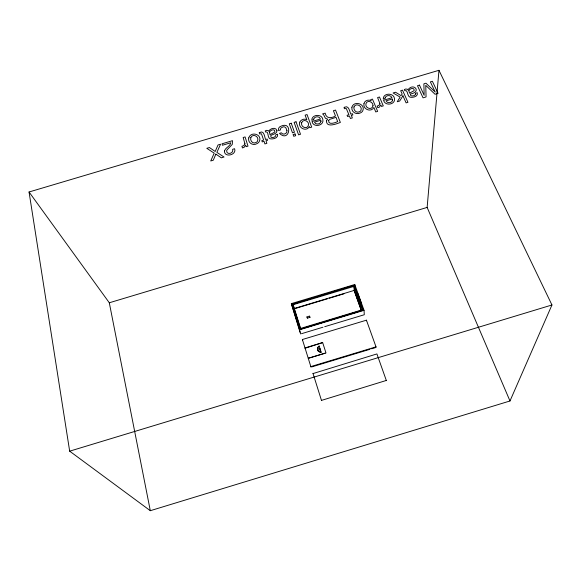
<?xml version="1.0" encoding="UTF-8"?>
<svg xmlns="http://www.w3.org/2000/svg" width="581" height="581" viewBox="0 0 581 581"><rect width="100%" height="100%" fill="white"/><g stroke="black" fill="none" stroke-linecap="round" stroke-linejoin="round"><path stroke-width="0.87" d="M386.394 380.678L376.916 353.931L313.021 373.561M509.987 400.977L427.144 207.424L438.967 70.301L29.05 191.991L69.669 451.168L150.305 510.699L509.987 400.977L551.95 304.981L438.967 70.301M321.453 400.403L386.394 380.432M294.073 308.54L354.199 290.42L361.317 310.319M327.619 298.743L294.146 308.831L293.136 304.713L353.88 286.411L362.261 309.811L300.609 328.425L293.136 304.713M329.333 298.227L343.923 293.826M356.531 295.983L356.349 293.543L359.784 303.137L359.951 305.533L356.531 295.983L357.86 295.584M306.95 317.088L309.55 315.999L310 317.487M307.334 318.286L309.942 317.197M363.14 309.92L300.123 329.245L363.161 310.218L354.308 285.307L292.279 304.313L354.308 285.307M300.588 333.973L299.571 329.783L364.04 310.319L354.759 284.516L291.35 303.623L300.05 332.245M301.452 333.712L322.971 327.212M324.692 326.696L364.294 314.735L364.04 310.319M302.527 340.132L302.381 339.529L366.437 320.175L376.009 346.857L376.03 347.453L371.695 348.767M311.009 367.148L305.018 347.925L322.658 342.587L325.985 352.936L308.25 358.303L325.142 353.19M305.09 348.244L322.658 342.587M318.018 350.822L317.938 350.445L320.371 349.711L320.443 350.089M310.871 366.582L376.009 346.857M311.874 366.88L369.959 349.29M69.669 451.168L551.95 304.981M29.05 191.991L109.301 302.774L427.144 207.424M317.938 350.445L318.018 350.604A3.559 3.29 -10.1 0 0 321.14 352.101L321.162 352.202A3.559 3.29 -10.1 0 1 318.039 350.713L317.495 348.978A3.559 3.29 -10.1 0 1 319.18 346.044L321.162 352.202M357.685 293.144L361.128 302.73L361.237 304.328M354.33 285.62L363.161 310.218M361.338 310.617L354.228 290.725L353.88 286.411M306.884 316.798L307.276 318.003M294.335 309.382L300.421 328.708M292.207 304.016L300.123 329.245M291.35 303.623L299.571 329.783M302.381 339.529L305.018 347.925M312.963 373.307L321.395 400.171M317.596 349.508L317.516 349.137L319.942 348.404L320.015 348.774M319.216 348.622L319.289 348.999M319.18 346.044L319.201 346.153A3.559 3.29 -10.1 0 0 317.516 349.087M109.301 302.774L150.305 510.699M354.759 284.516L354.882 286.063M366.437 320.175L366.473 320.806M276.977 130.74C276.977 133.891 272.743 134.218 270.731 135.547L270.971 137.203C272.656 138.031 276.207 137.16 275.801 134.77L277.602 134.24C278.575 138.104 272.845 139.527 270.012 138.757C267.137 137.791 268.988 130.667 265.59 132.04L265.212 130.907L266.483 130.362L268.11 130.493L268.72 131.233C270.071 128.278 276.098 126.68 276.977 130.74M286.934 130.594C287.682 133.659 282.853 135.547 281.357 132.809L279.483 133.369C290.05 143.413 293.26 119.083 279.759 126.861A4.103 3.29 -11.8 0 0 278.531 128.815L278.51 130.543L280.383 129.991L280.797 128.111L283.23 126.811A2.462 1.975 -11.7 0 1 285.097 127.224L286.005 128.103L286.934 130.594M353.952 106.933C353.19 110.165 356.596 113.585 359.697 111.646A2.745 2.186 -6.5 0 0 361.033 110.143C362.58 105.778 355.754 102.576 353.952 106.933M224.455 151.024C224.157 158.01 237.077 155.018 234.579 148.721L232.618 149.31C233.918 152.418 229.342 154.72 227.156 152.709L226.619 150.857L227.04 149.891L232.277 144.379L232.502 140.675L222.007 143.79L222.443 145.25L230.802 142.766C230.214 146.463 225.355 147.451 224.455 151.024M363.953 103.701C362.711 109.373 371.23 112.656 373.888 107.47L375.769 111.937L377.643 111.385L372.457 99.097L370.693 99.62L371.172 100.753C368.601 99.191 364.483 100.578 363.953 103.701M385.167 97.826L385.116 98.465L383.235 99.017C383.017 92.887 393.671 92.452 394.47 98.509C395.719 104.783 384.825 106.381 383.583 100.244L391.928 97.761C390.919 94.732 386.067 94.892 385.167 97.826M351.897 107.253C350.968 111.988 356.589 115.249 360.525 112.859A4.96 3.936 -6.5 0 0 362.769 110.782C365.87 103.767 353.749 100.288 351.897 107.253M301.655 122.794C300.406 127.116 307.436 129.933 308.453 125.14C309.433 120.899 302.933 118.466 301.655 122.794M408.85 90.672L409.518 93.163L413.81 90.861L414.246 90.164L413.723 88.835C412.016 87.876 409.627 88.987 408.85 90.672M250.818 137.581C249.786 140.74 252.989 144.451 256.156 142.432A2.738 2.208 -13.9 0 0 257.572 140.9C259.489 136.47 252.713 133.136 250.818 137.581M372.995 105.72C372.319 110.535 364.962 108.422 365.885 103.876C366.778 99.547 373.445 101.624 372.995 105.72M313.733 119.054L313.653 119.701L311.765 120.26C311.663 114.174 322.339 113.52 322.898 119.78C323.966 125.99 313.101 127.856 312.048 121.502L320.421 119.018C319.521 115.851 314.662 116.171 313.733 119.054M326.486 120.768C326.152 128.321 336.98 123.644 340.364 122.424L335.535 110.063L333.414 110.695L335.469 115.968C331.272 118.502 326.137 118.756 325.157 113.142L322.564 113.912L323.639 114.74L325.404 118.263L327.684 119.149L326.486 120.768M248.77 137.893C247.433 142.57 252.909 146.172 256.882 143.681A4.938 3.98 -13.9 0 0 259.235 141.561C262.91 134.458 250.781 130.798 248.77 137.893M269.548 132.069L269.976 134.639L274.392 132.294L274.878 131.575L274.486 130.209C272.765 129.178 270.405 130.434 269.548 132.069M415.589 93.904C415.241 95.836 412.328 96.308 410.774 95.64L410.375 94.042C422.162 91.907 413.367 82.124 407.927 89.873L407.23 89.162L405.56 89.046L404.311 89.583L404.804 90.672C408.167 89.314 406.969 96.323 409.939 97.158C412.655 97.906 418.632 96.54 417.267 92.72L415.48 93.251L415.589 93.904M299.861 122.025C297.472 127.907 306.615 132.315 309.361 126.491L309.804 127.697L311.677 127.137L307.037 114.566L305.127 115.132L306.812 119.715C304.4 118.408 300.98 119.497 299.861 122.025M379.938 103.621L378.979 105.408L377.127 106.12L377.795 107.71L379.444 107.086L380.809 104.892L381.47 106.439L383.293 105.895L379.487 97.005L377.577 97.572L379.938 103.621M328.65 120.398C327.974 125.54 335.52 122.613 337.67 121.603L336.014 117.362L329.812 119.337L328.65 120.398M392.582 100.085C392.204 103.193 387.244 103.701 386.06 100.847L392.393 98.966L392.582 100.085M244.928 143.761L243.824 145.591L241.943 146.31L242.459 147.952L244.122 147.32L245.661 145.068L246.17 146.666L248 146.121L245.08 136.934L243.156 137.508L244.928 143.761M320.959 121.378C320.53 124.436 315.57 125.104 314.474 122.126L320.821 120.238L320.959 121.378M215.856 154.132L213.285 160.218L210.729 160.973L214.222 153.166L206.792 148.315L209.429 147.53L215.195 151.474L218.013 144.974L220.577 144.219L216.873 152.375L224.019 157.023L221.339 157.821L215.856 154.132M402.938 95.785L399.692 101.021L397.237 101.748L400.135 97.121L393.097 92.96L395.538 92.234L401.05 95.633L402.146 94.013L400.672 90.709L402.51 90.164L407.942 102.321L406.097 102.873L402.938 95.785M344.642 107.238L343.996 107.55L344.468 108.727L346.305 108.524L348.905 114.733L347.075 115.278L347.569 116.52L349.399 115.975L350.408 118.495L352.355 117.914L351.345 115.394L352.892 114.936L352.398 113.694L350.851 114.159C349.573 111.734 348.985 104.921 344.642 107.238M259.852 132.424L259.199 132.744L259.598 133.95L261.421 133.746L263.636 140.086L261.799 140.631L262.22 141.895L264.057 141.35L264.907 143.921L266.861 143.34L266.004 140.769L267.565 140.304L267.144 139.041L265.59 139.505C264.5 137.065 264.253 130.079 259.852 132.424M291.241 123.223L289.294 123.804L292.49 132.846L294.451 132.265L291.241 123.223M296.034 121.799L294.117 122.366L298.583 134.85L300.515 134.276L296.034 121.799M419.482 85.124L417.478 85.719L423.048 97.833L426.062 96.933L425.764 85.371L435.038 94.267L438.081 93.359L432.38 81.289L430.368 81.885L435.213 92.045L425.96 83.199L423.876 83.817L424.145 95.335L419.482 85.124M295.061 133.964L293.093 134.545L293.71 136.295L295.678 135.714L295.061 133.964"/></g></svg>
